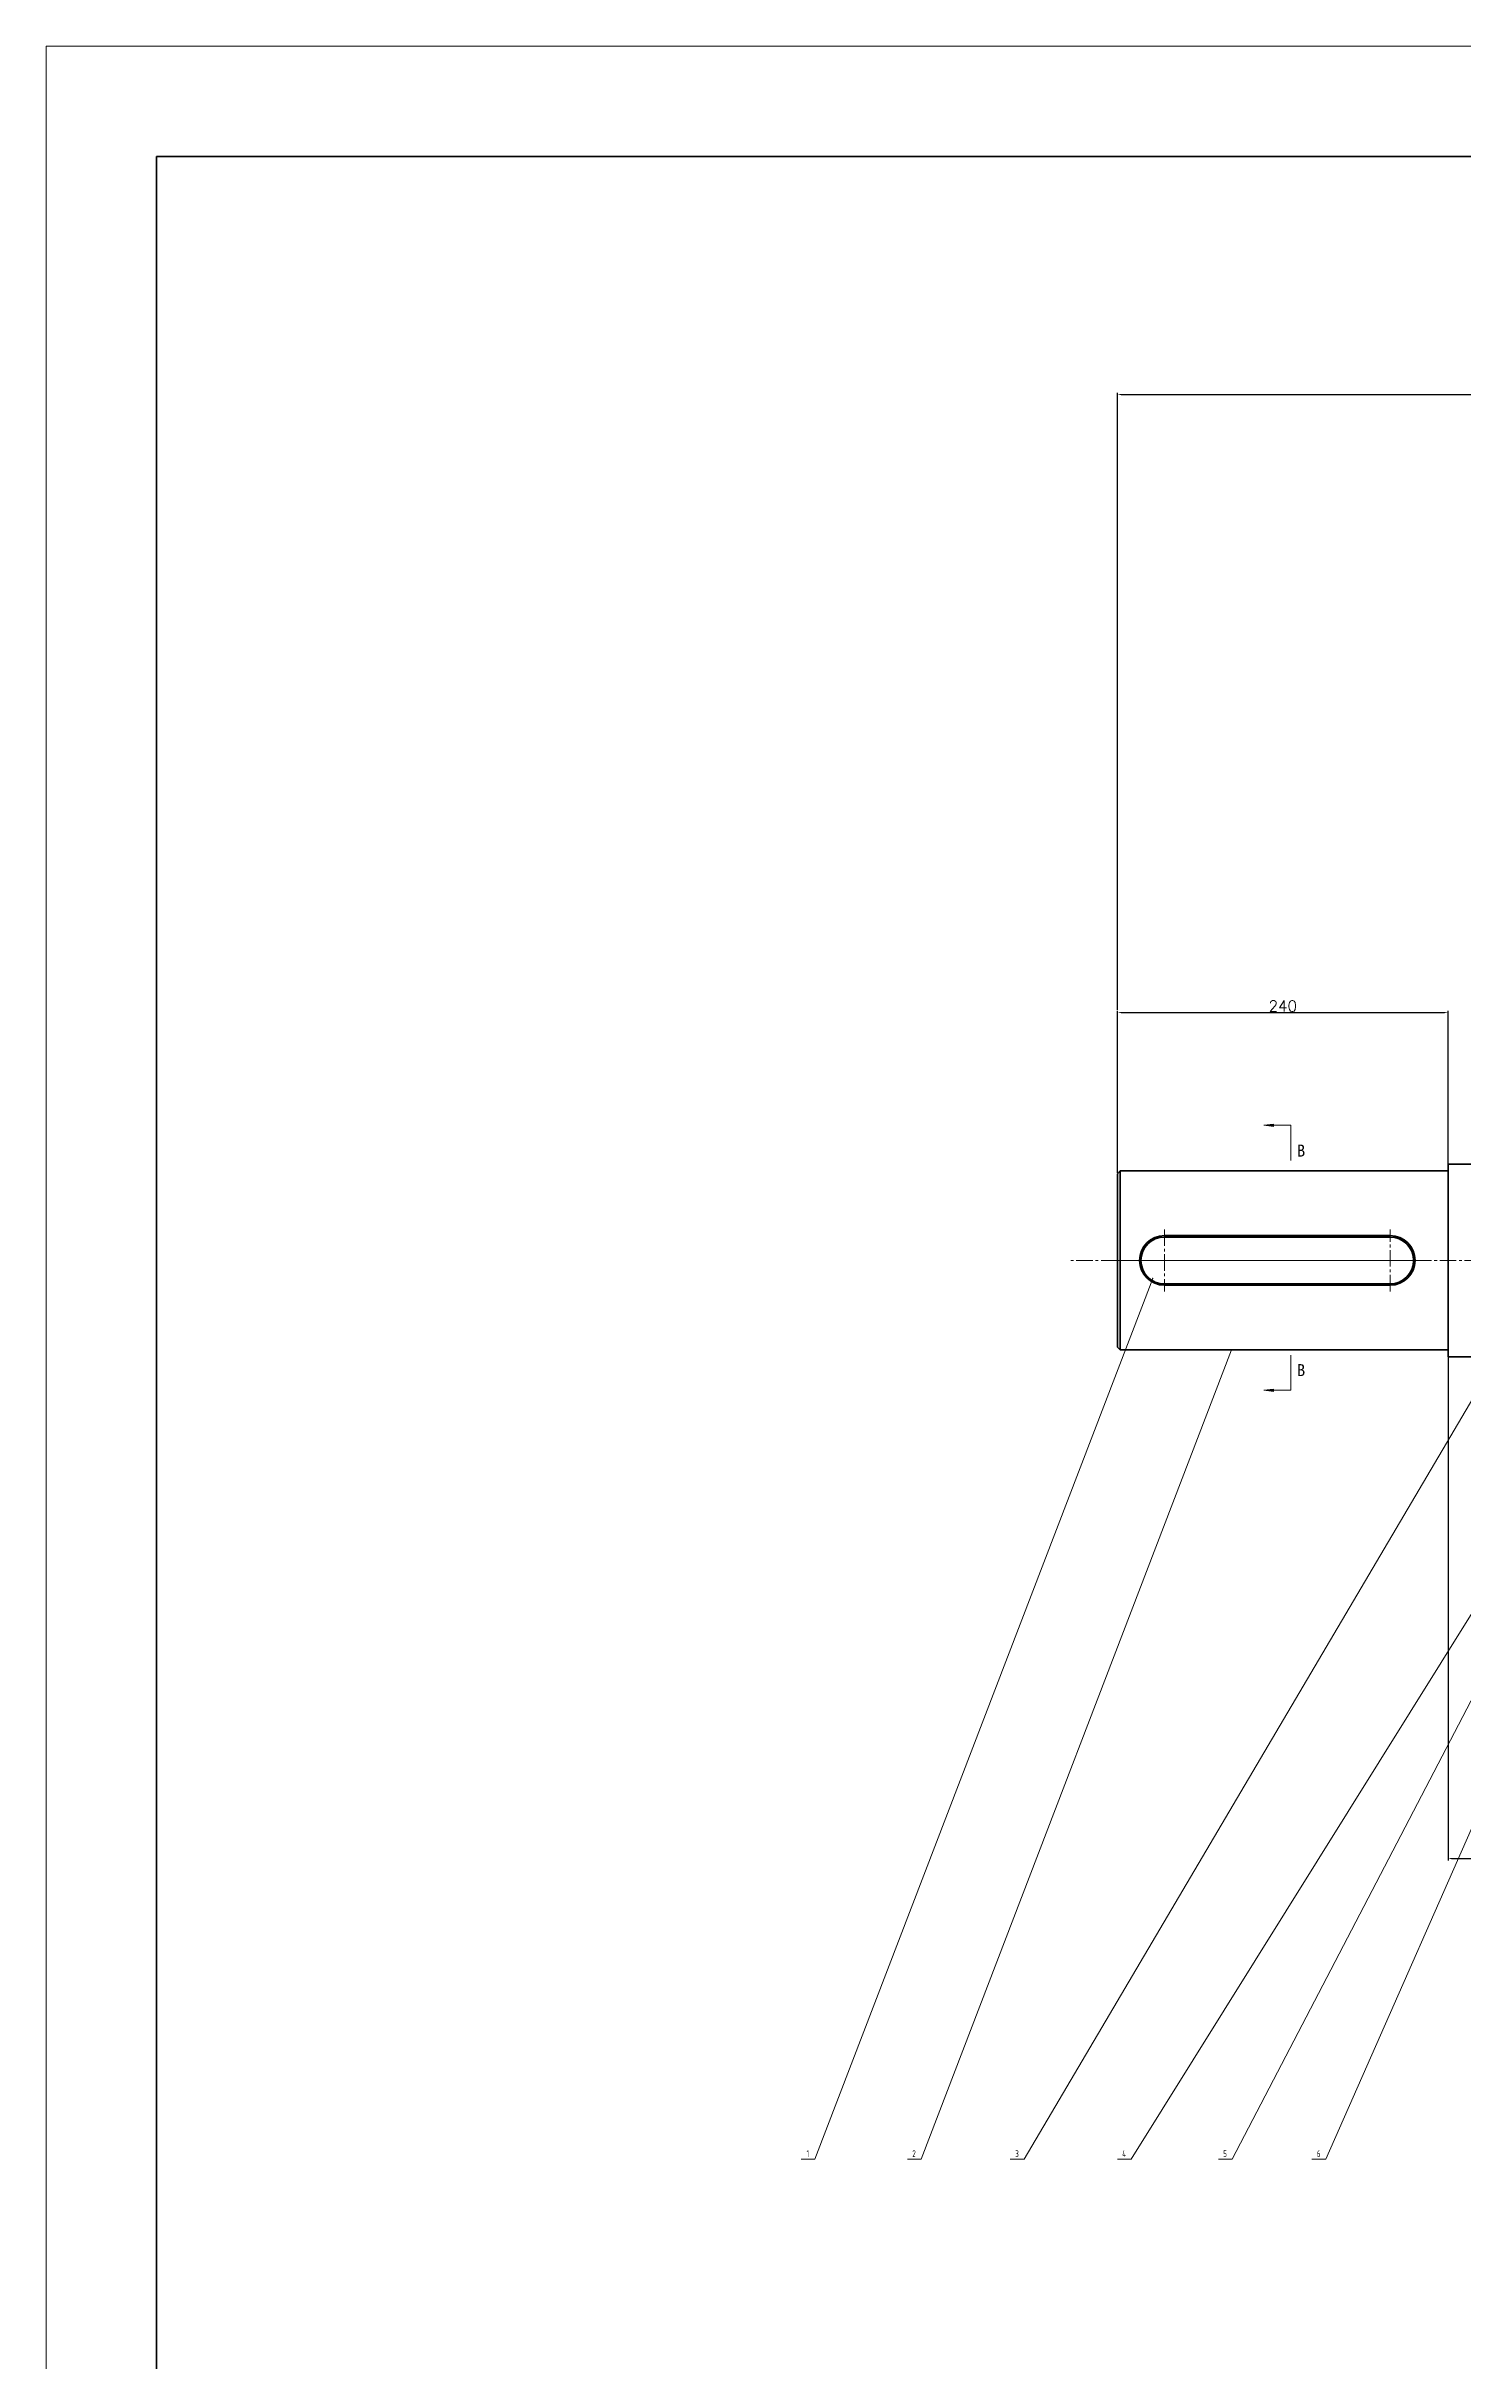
# Model space of a CAD drawing. Header units: millimetres. Extents: x -2378 to 2378, y -1682 to 1682.
# Drawn here: x -2378 to -1349, y 0 to 1682 of the extents above; entities that cross this region are included whole.
import ezdxf

# ---------------------------------------------------------------- set-up
doc = ezdxf.new("R2010")
doc.units = ezdxf.units.MM
doc.set_wipeout_variables(frame=1)
doc.header["$PDSIZE"] = -5
doc.linetypes.add('点画线', pattern=[18, 12, -2, 2, -2])
doc.layers.get('Defpoints').update_dxf_attribs({"lineweight": 18})
for name, color, linetype, lineweight in [('中心线层', 1, '点画线', 18), ('尺寸线层', 3, 'Continuous', 18), ('粗实线层', 7, 'Continuous', 35), ('细实线层', 7, 'Continuous', 18)]:
    doc.layers.add(name, color=color, linetype=linetype, lineweight=lineweight)
doc.styles.get("Standard").update_dxf_attribs({"font": 'txt.shx'})
doc.styles.add('标准', font='isocp.shx', dxfattribs={"width": 0.667, "bigfont": 'gbcbig.shx'})
doc.dimstyles.new('ISO-25', dxfattribs={"dimtxt": 8, "dimasz": 2.5, "dimexe": 1.25, "dimexo": 0.625, "dimtad": 1, "dimtxsty": 'Standard', "dimcen": 2.5, "dimdle": 5, "dimadec": 0, "dimazin": 0, "dimtfac": 1, "dimtmove": 0, "dimatfit": 3, "dimfxl": 1, "dimarcsym": 0})

# ---------------------------------------------------------------- blocks, each defined once
blk = doc.blocks.new('$CAXA_FRAME_13B17AC1$')
at = {"layer": '粗实线层'}
for p, q in [((-574.5, 400.5), (-574.5, -400.5)), ((574.5, 400.5), (-574.5, 400.5))]:
    blk.add_line(p, q, dxfattribs=at)
at = {"layer": '细实线层'}
for p, q in [((594.5, 420.5), (-594.5, 420.5)), ((-594.5, 420.5), (-594.5, -420.5))]:
    blk.add_line(p, q, dxfattribs=at)
blk = doc.blocks.new('*X12')
at = {"layer": '中心线层'}
for p, q in [((18, 22.5), (18, -22.5)), ((182, -22.5), (182, 22.5))]:
    blk.add_line(p, q, dxfattribs=at)
at = {"layer": '中心线层', "linetype": '点画线', "lineweight": 18}
blk.add_line((-9, 0), (209, 0), dxfattribs=at)
at = {"layer": '粗实线层'}
for p, q in [((18, 18), (182, 18)), ((18, 17), (182, 17)), ((18, -17), (182, -17)), ((18, -18), (182, -18))]:
    blk.add_line(p, q, dxfattribs=at)
for centre, radius, start, end in [((18, 0), 18, 90, 270), ((18, 0), 17, 90, 270), ((182, 0), 18, 270, 90), ((182, 0), 17, 270, 90)]:
    blk.add_arc(centre, radius, start, end, dxfattribs=at)
blk = doc.blocks.new('*X19')
at = {"layer": 'Defpoints', "color": 0, "transparency": 16777216}
for p in [(-1360, 730), (-1292, 402.9), (-1292, 365.5)]:
    blk.add_point(p, dxfattribs=at)
at = {"layer": '尺寸线层', "color": 0, "linetype": 'Continuous', "lineweight": -2, "transparency": 16777216}
for p, q in [((-1360, 729.4), (-1360, 364.2)), ((-1292, 402.3), (-1292, 364.2)), ((-1357.5, 365.5), (-1294.5, 365.5))]:
    blk.add_line(p, q, dxfattribs=at)
at = {"layer": '尺寸线层', "color": 0, "transparency": 16777216}
for points in [[(-1357.5, 365.9), (-1357.5, 365.1), (-1360, 365.5)], [(-1294.5, 365.9), (-1294.5, 365.1), (-1292, 365.5)]]:
    blk.add_solid(points, dxfattribs=at)
at = {"layer": '尺寸线层', "color": 0, "transparency": 16777216, "insert": (-1326, 370.1), "char_height": 8, "width": 19.429, "attachment_point": 5}
blk.add_mtext('\\A1;68', dxfattribs=at)
blk = doc.blocks.new('*X28')
at = {"layer": 'Defpoints', "color": 0, "transparency": 16777216}
for p in [(-1360, 980.2), (-1600, 863), (-1360, 865)]:
    blk.add_point(p, dxfattribs=at)
at = {"layer": '尺寸线层', "color": 0, "linetype": 'Continuous', "lineweight": -2, "transparency": 16777216}
for p, q in [((-1600, 863.6), (-1600, 981.4)), ((-1597.5, 980.2), (-1362.5, 980.2)), ((-1360, 865.6), (-1360, 981.4))]:
    blk.add_line(p, q, dxfattribs=at)
at = {"layer": '尺寸线层', "color": 0, "transparency": 16777216}
for points in [[(-1597.5, 980.6), (-1597.5, 979.8), (-1600, 980.2)], [(-1362.5, 980.6), (-1362.5, 979.8), (-1360, 980.2)]]:
    blk.add_solid(points, dxfattribs=at)
at = {"layer": '尺寸线层', "color": 0, "transparency": 16777216, "insert": (-1480, 984.8), "char_height": 8, "width": 30.857, "attachment_point": 5}
blk.add_mtext('\\A1;240', dxfattribs=at)
blk = doc.blocks.new('*X29')
at = {"layer": 'Defpoints', "color": 0, "transparency": 16777216}
for p in [(-396, 1429), (-1600, 981.4), (-396, 879.7)]:
    blk.add_point(p, dxfattribs=at)
at = {"layer": '尺寸线层', "color": 0, "linetype": 'Continuous', "lineweight": -2, "transparency": 16777216}
for p, q in [((-1600, 982), (-1600, 1430.2)), ((-396, 880.4), (-396, 1430.2)), ((-1597.5, 1429), (-398.5, 1429))]:
    blk.add_line(p, q, dxfattribs=at)
at = {"layer": '尺寸线层', "color": 0, "transparency": 16777216}
for points in [[(-1597.5, 1429.4), (-1597.5, 1428.6), (-1600, 1429)], [(-398.5, 1429.4), (-398.5, 1428.6), (-396, 1429)]]:
    blk.add_solid(points, dxfattribs=at)
at = {"layer": '尺寸线层', "color": 0, "transparency": 16777216, "insert": (-998, 1433.6), "char_height": 8, "width": 38.857, "attachment_point": 5}
blk.add_mtext('\\A1;1204', dxfattribs=at)
blk = doc.blocks.new('*X41')
at = {"layer": '细实线层', "lineweight": 18}
h = blk.add_hatch(color=0, dxfattribs=at)
edge = h.paths.add_edge_path(flags=0)
edge.add_arc((0, 0), 0.5, 0, 360)
at = {"layer": '细实线层', "color": 0}
for p, q in [((0, 0), (-245.4, -639.8)), ((-245.4, -639.8), (-255.4, -639.8))]:
    blk.add_line(p, q, dxfattribs=at)
at = {"layer": '细实线层', "color": 0, "lineweight": 18, "insert": (-250.4, -638.3), "char_height": 5, "width": 17, "attachment_point": 8, "line_spacing_factor": 1.15057, "style": '标准'}
blk.add_mtext('\\T1.1;1', dxfattribs=at)
blk = doc.blocks.new('*X42')
at = {"layer": '细实线层', "lineweight": 18}
h = blk.add_hatch(color=0, dxfattribs=at)
edge = h.paths.add_edge_path(flags=0)
edge.add_arc((0, 0), 0.5, 0, 360)
at = {"layer": '细实线层', "color": 0}
for p, q in [((0, 0), (-225.5, -587.9)), ((-225.5, -587.9), (-235.5, -587.9))]:
    blk.add_line(p, q, dxfattribs=at)
at = {"layer": '细实线层', "color": 0, "lineweight": 18, "insert": (-230.5, -586.4), "char_height": 5, "width": 17, "attachment_point": 8, "line_spacing_factor": 1.15057, "style": '标准'}
blk.add_mtext('\\T1.1;2', dxfattribs=at)
blk = doc.blocks.new('*X43')
at = {"layer": '细实线层', "lineweight": 18}
h = blk.add_hatch(color=0, dxfattribs=at)
edge = h.paths.add_edge_path(flags=0)
edge.add_arc((0, 0), 0.5, 0, 360)
at = {"layer": '细实线层', "color": 0}
for p, q in [((0, 0), (-418.5, -709.9)), ((-418.5, -709.9), (-428.5, -709.9))]:
    blk.add_line(p, q, dxfattribs=at)
at = {"layer": '细实线层', "color": 0, "lineweight": 18, "insert": (-423.5, -708.4), "char_height": 5, "width": 17, "attachment_point": 8, "line_spacing_factor": 1.15057, "style": '标准'}
blk.add_mtext('\\T1.1;3', dxfattribs=at)
blk = doc.blocks.new('*X44')
at = {"layer": '细实线层', "lineweight": 18}
h = blk.add_hatch(color=0, dxfattribs=at)
edge = h.paths.add_edge_path(flags=0)
edge.add_arc((0, 0), 0.5, 0, 360)
at = {"layer": '细实线层', "color": 0}
for p, q in [((0, 0), (-270.1, -432.9)), ((-270.1, -432.9), (-280.1, -432.9))]:
    blk.add_line(p, q, dxfattribs=at)
at = {"layer": '细实线层', "color": 0, "lineweight": 18, "insert": (-275.1, -431.4), "char_height": 5, "width": 17, "attachment_point": 8, "line_spacing_factor": 1.15057, "style": '标准'}
blk.add_mtext('\\T1.1;4', dxfattribs=at)
blk = doc.blocks.new('*X45')
at = {"layer": '细实线层', "lineweight": 18}
h = blk.add_hatch(color=0, dxfattribs=at)
edge = h.paths.add_edge_path(flags=0)
edge.add_arc((0, 0), 0.5, 0, 360)
at = {"layer": '细实线层', "color": 0}
for p, q in [((0, 0), (-253.4, -486.7)), ((-253.4, -486.7), (-263.4, -486.7))]:
    blk.add_line(p, q, dxfattribs=at)
at = {"layer": '细实线层', "color": 0, "lineweight": 18, "insert": (-258.4, -485.2), "char_height": 5, "width": 17, "attachment_point": 8, "line_spacing_factor": 1.15057, "style": '标准'}
blk.add_mtext('\\T1.1;5', dxfattribs=at)
blk = doc.blocks.new('*X46')
at = {"layer": '细实线层', "lineweight": 18}
h = blk.add_hatch(color=0, dxfattribs=at)
edge = h.paths.add_edge_path(flags=0)
edge.add_arc((0, 0), 0.5, 0, 360)
at = {"layer": '细实线层', "color": 0}
for p, q in [((0, 0), (-184.2, -417.9)), ((-184.2, -417.9), (-194.2, -417.9))]:
    blk.add_line(p, q, dxfattribs=at)
at = {"layer": '细实线层', "color": 0, "lineweight": 18, "insert": (-189.2, -416.4), "char_height": 5, "width": 17, "attachment_point": 8, "line_spacing_factor": 1.15057, "style": '标准'}
blk.add_mtext('\\T1.1;6', dxfattribs=at)

msp = doc.modelspace()

# ---------------------------------------------------------------- hatches: boundary and pattern name
at = {"layer": '粗实线层'}
for points in [[(-1486.758, 897.235), (-1486.758, 899.013), (-1493.87, 898.166)], [(-1486.758, 706.566), (-1486.758, 704.788), (-1493.87, 705.719)]]:
    msp.add_hatch(color=0, dxfattribs=at).paths.add_polyline_path(points, flags=0)

# ---------------------------------------------------------------- linework, layer by layer
at = {"layer": '中心线层'}
msp.add_line((-1600, 800), (-1634.197, 800), dxfattribs=at)
at = {"layer": '粗实线层', "color": 0, "lineweight": 0}
for points in [[(-1486.758, 897.235), (-1486.758, 899.013), (-1493.87, 898.166)], [(-1486.758, 706.566), (-1486.758, 704.788), (-1493.87, 705.719)]]:
    msp.add_lwpolyline(points, close=True, dxfattribs=at)
for points in [[(-1474.058, 898.166), (-1493.87, 898.166)], [(-1474.058, 872.682), (-1474.058, 898.166)], [(-1474.058, 872.682), (-1474.058, 898.166)], [(-1474.058, 731.119), (-1474.058, 705.719)], [(-1474.058, 731.119), (-1474.058, 705.719)], [(-1474.058, 705.719), (-1493.87, 705.719)]]:
    msp.add_lwpolyline(points, dxfattribs=at)
at = {"layer": '粗实线层'}
msp.add_lwpolyline([(-1600, 800), (-1600, 737), (-1598, 735), (-1598, 865), (-1600, 863)], close=True, dxfattribs=at)
for points in [[(-1598, 865), (-1360, 865), (-1360, 735), (-1598, 735)], [(-1360, 735), (-1360, 730), (-1280, 730), (-1280, 735), (-1280, 865), (-1280, 870), (-1360, 870), (-1360, 865)]]:
    msp.add_lwpolyline(points, dxfattribs=at)

# ---------------------------------------------------------------- block references
at = {"layer": '粗实线层', "xscale": 4, "yscale": 4, "zscale": 4}
msp.add_blockref('$CAXA_FRAME_13B17AC1$', (0, 0), dxfattribs=at)
at = {"layer": '细实线层'}
for name, p in [('*X42', (-1517.172, 735)), ('*X45', (-1263.384, 633.868)), ('*X44', (-1320, 580)), ('*X46', (-1264.659, 565.025))]:
    msp.add_blockref(name, p, dxfattribs=at)

# ---------------------------------------------------------------- texts
at = {"layer": '粗实线层', "color": 0, "char_height": 8.7268, "width": 11.15091, "attachment_point": 1}
for insert in [(-1469.656, 884.146), (-1469.656, 724.69)]:
    msp.add_mtext('{\\fSimSun|b0|i0|c119|p14;B}', dxfattribs=dict(at, insert=insert))

# ---------------------------------------------------------------- dimensions: what is measured, and where the dimension line sits
at = {"layer": '尺寸线层'}
for base, p1, p2, picture, middle in [((-396, 1428.969), (-1600, 981.419), (-396, 879.733), '*X29', (-998, 1433.594)), ((-1360, 980.169), (-1600, 863), (-1360, 865), '*X28', (-1480, 984.794)), ((-1292, 365.487), (-1360, 730), (-1292, 402.89), '*X19', (-1326, 370.112))]:
    dim = msp.add_linear_dim(base=base, p1=p1, p2=p2, dimstyle='ISO-25', override={"dimsah": 1, "dimtolj": 1, "dimtzin": 8}, dxfattribs=at)
    dim.commit()
    dim.dimension.update_dxf_attribs({"geometry": picture, "text_midpoint": middle})

# ---------------------------------------------------------------- next in the draw order: wipeouts: each hides what was drawn before it
msp.add_wipeout([(-1383.984, 800), (-1383.985, 800.089), (-1383.985, 800.179), (-1383.986, 800.268), (-1383.988, 800.358), (-1383.99, 800.447), (-1383.992, 800.537), (-1383.995, 800.626), (-1383.999, 800.716), (-1384.002, 800.805), (-1384.007, 800.895), (-1384.011, 800.984), (-1384.017, 801.073), (-1384.022, 801.163), (-1384.028, 801.252), (-1384.035, 801.341), (-1384.041, 801.43), (-1384.049, 801.52), (-1384.057, 801.609), (-1384.065, 801.698), (-1384.073, 801.787), (-1384.083, 801.876), (-1384.092, 801.965), (-1384.102, 802.054), (-1384.112, 802.143), (-1384.123, 802.232), (-1384.135, 802.32), (-1384.146, 802.409), (-1384.159, 802.498), (-1384.171, 802.586), (-1384.184, 802.675), (-1384.184, 802.675), (-1384.331, 803.515), (-1384.517, 804.347), (-1384.743, 805.17), (-1385.007, 805.981), (-1385.31, 806.778), (-1385.649, 807.561), (-1386.026, 808.326), (-1386.438, 809.073), (-1386.885, 809.799), (-1387.367, 810.503), (-1387.88, 811.184), (-1388.426, 811.839), (-1389.002, 812.468), (-1389.607, 813.069), (-1390.24, 813.641), (-1390.9, 814.182), (-1391.584, 814.691), (-1392.292, 815.167), (-1393.021, 815.609), (-1393.77, 816.016), (-1394.538, 816.388), (-1395.323, 816.722), (-1396.123, 817.019), (-1396.935, 817.277), (-1397.759, 817.497), (-1398.593, 817.678), (-1399.434, 817.818), (-1400.281, 817.919), (-1401.132, 817.98), (-1401.984, 818), (-1401.984, 818), (-1565.984, 818), (-1565.984, 818), (-1566.837, 817.98), (-1567.688, 817.919), (-1568.535, 817.818), (-1569.376, 817.678), (-1570.21, 817.497), (-1571.034, 817.277), (-1571.846, 817.019), (-1572.646, 816.722), (-1573.431, 816.388), (-1574.199, 816.016), (-1574.948, 815.609), (-1575.677, 815.167), (-1576.385, 814.691), (-1577.069, 814.182), (-1577.729, 813.641), (-1578.362, 813.069), (-1578.967, 812.468), (-1579.543, 811.839), (-1580.088, 811.184), (-1580.602, 810.503), (-1581.084, 809.799), (-1581.531, 809.073), (-1581.943, 808.326), (-1582.32, 807.561), (-1582.659, 806.778), (-1582.962, 805.981), (-1583.226, 805.17), (-1583.452, 804.347), (-1583.638, 803.515), (-1583.785, 802.675), (-1583.785, 802.675), (-1583.798, 802.586), (-1583.81, 802.498), (-1583.823, 802.409), (-1583.834, 802.32), (-1583.846, 802.232), (-1583.856, 802.143), (-1583.867, 802.054), (-1583.877, 801.965), (-1583.886, 801.876), (-1583.896, 801.787), (-1583.904, 801.698), (-1583.912, 801.609), (-1583.92, 801.52), (-1583.928, 801.43), (-1583.934, 801.341), (-1583.941, 801.252), (-1583.947, 801.163), (-1583.952, 801.073), (-1583.958, 800.984), (-1583.962, 800.895), (-1583.966, 800.805), (-1583.97, 800.716), (-1583.974, 800.626), (-1583.976, 800.537), (-1583.979, 800.447), (-1583.981, 800.358), (-1583.982, 800.268), (-1583.984, 800.179), (-1583.984, 800.089), (-1583.984, 800), (-1583.984, 800), (-1583.96, 799.058), (-1583.886, 798.118), (-1583.763, 797.184), (-1583.591, 796.258), (-1583.371, 795.341), (-1583.103, 794.438), (-1582.789, 793.549), (-1582.428, 792.679), (-1582.023, 791.828), (-1581.573, 791), (-1581.081, 790.196), (-1580.547, 789.42), (-1579.973, 788.672), (-1579.361, 787.956), (-1578.712, 787.272), (-1578.029, 786.623), (-1577.312, 786.011), (-1576.565, 785.438), (-1575.788, 784.904), (-1574.984, 784.412), (-1574.156, 783.962), (-1573.306, 783.556), (-1572.435, 783.196), (-1571.547, 782.881), (-1570.643, 782.613), (-1569.727, 782.393), (-1568.8, 782.222), (-1567.866, 782.099), (-1566.927, 782.025), (-1565.984, 782), (-1565.984, 782), (-1401.984, 782), (-1401.984, 782), (-1401.042, 782.025), (-1400.103, 782.099), (-1399.169, 782.222), (-1398.242, 782.393), (-1397.326, 782.613), (-1396.422, 782.881), (-1395.534, 783.196), (-1394.663, 783.556), (-1393.813, 783.962), (-1392.984, 784.412), (-1392.181, 784.904), (-1391.404, 785.438), (-1390.657, 786.011), (-1389.94, 786.623), (-1389.257, 787.272), (-1388.608, 787.956), (-1387.996, 788.672), (-1387.422, 789.42), (-1386.888, 790.196), (-1386.396, 791), (-1385.946, 791.828), (-1385.541, 792.679), (-1385.18, 793.549), (-1384.865, 794.438), (-1384.598, 795.341), (-1384.378, 796.258), (-1384.206, 797.184), (-1384.083, 798.118), (-1384.009, 799.058)]).dxf.layer = '粗实线层'

# ---------------------------------------------------------------- next in the draw order: linework, layer by layer
at = {"layer": '中心线层'}
msp.add_line((-1600, 800), (-338.944, 800), dxfattribs=at)

# ---------------------------------------------------------------- next in the draw order: block references
at = {"layer": '粗实线层'}
msp.add_blockref('*X12', (-1583.984, 800), dxfattribs=at)
at = {"layer": '细实线层'}
for name, p in [('*X43', (-1249.4, 857)), ('*X41', (-1574.462, 786.965))]:
    msp.add_blockref(name, p, dxfattribs=at)

doc.saveas('drawing.dxf')
